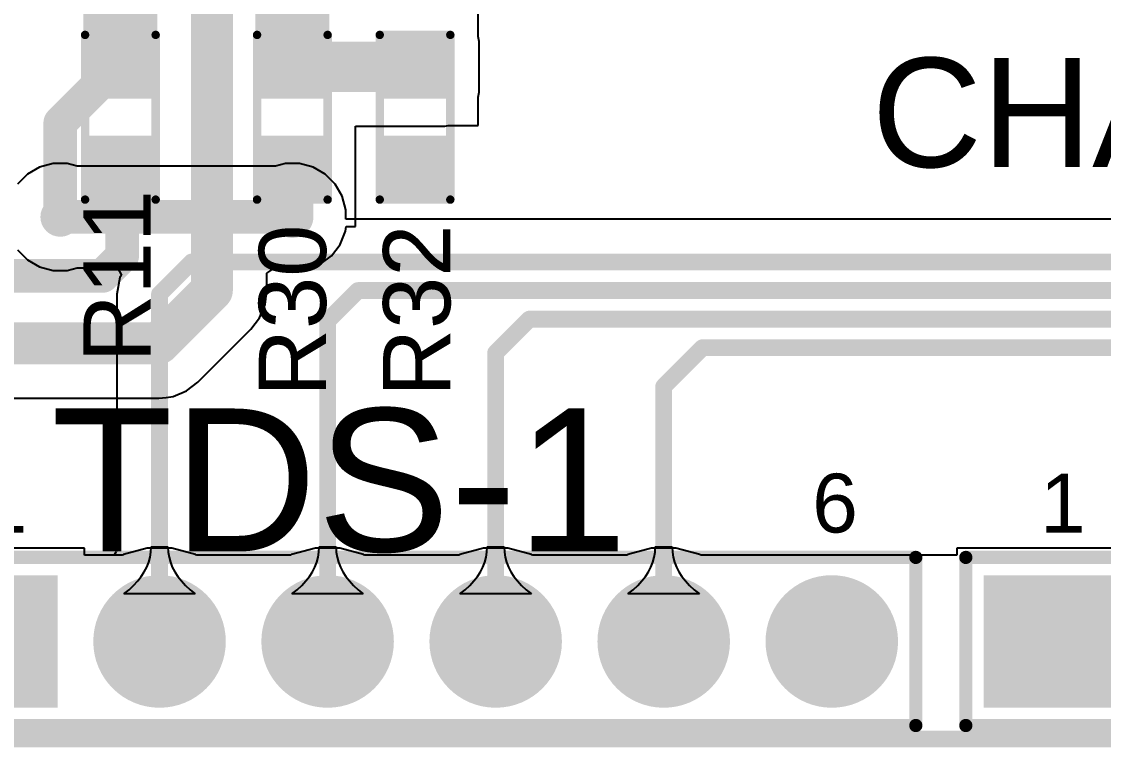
# Model space of a CAD drawing. Header units: millimetres. Extents: x 0 to 214, y 0 to 214.
# Drawn here: x 0.851 to 1.495, y -0.114 to 0.317 of the extents above; entities that cross this region are included whole.
import ezdxf

# ---------------------------------------------------------------- set-up
doc = ezdxf.new("R2010")
doc.units = ezdxf.units.MM
doc.header["$MEASUREMENT"] = 0
for name, color, linetype in [('BottomLayer', 5, 'Continuous'), ('BottomSolder', 6, 'Continuous'), ('Mechanical2', 216, 'Continuous'), ('MultiLayer', 9, 'Continuous'), ('PadHoleLayer', 156, 'Continuous'), ('TopLayer', 1, 'Continuous'), ('TopOverlay', 2, 'Continuous'), ('TopPaste', 8, 'Continuous'), ('TopSolder', 216, 'Continuous'), ('ViaHoleLayer', 16, 'Continuous')]:
    doc.layers.add(name, color=color, linetype=linetype)
doc.styles.add('Arial', font='', dxfattribs={"height": 0.2})
doc.styles.get('Arial').set_extended_font_data('Arial')

# ---------------------------------------------------------------- blocks, each defined once
blk = doc.blocks.new('RES_0603_285')
at = {"layer": 'TopLayer'}
for points in [[(-0.015, 0.0175), (-0.015, -0.0175), (-0.045, -0.0175), (-0.045, 0.0175)], [(0.045, 0.0175), (0.045, -0.0175), (0.015, -0.0175), (0.015, 0.0175)]]:
    blk.add_hatch(color=1, dxfattribs=at).paths.add_polyline_path(points)
at = {"layer": 'TopPaste'}
for points in [[(-0.015, 0.0175), (-0.015, -0.0175), (-0.045, -0.0175), (-0.045, 0.0175)], [(0.045, 0.0175), (0.045, -0.0175), (0.015, -0.0175), (0.015, 0.0175)]]:
    blk.add_hatch(color=8, dxfattribs=at).paths.add_polyline_path(points)
at = {"layer": 'TopSolder'}
for points in [[(-0.011, 0.0215), (-0.011, -0.0215), (-0.049, -0.0215), (-0.049, 0.0215)], [(0.049, 0.0215), (0.049, -0.0215), (0.011, -0.0215), (0.011, 0.0215)]]:
    blk.add_hatch(color=216, dxfattribs=at).paths.add_polyline_path(points)
at = {"layer": 'TopOverlay', "const_width": 0.005}
for points in [[(-0.049, -0.021), (-0.049, 0.021)], [(0.049, 0.021), (-0.049, 0.021)], [(0.049, -0.021), (0.049, 0.021)], [(0.049, -0.021), (-0.049, -0.021)]]:
    blk.add_lwpolyline(points, dxfattribs=at)
at = {"layer": 'TopOverlay', "const_width": 0.0025}
for points in [[(-0.05025, 0.021, 1), (-0.04775, 0.021, 1)], [(-0.05025, 0.021, 1), (-0.04775, 0.021, 1)], [(0.04775, 0.021, 1), (0.05025, 0.021, 1)], [(0.04775, 0.021, 1), (0.05025, 0.021, 1)], [(-0.05025, -0.021, 1), (-0.04775, -0.021, 1)], [(-0.05025, -0.021, 1), (-0.04775, -0.021, 1)], [(0.04775, -0.021, 1), (0.05025, -0.021, 1)], [(0.04775, -0.021, 1), (0.05025, -0.021, 1)]]:
    blk.add_lwpolyline(points, format="xyb", close=True, dxfattribs=at)
blk = doc.blocks.new('RES_0603_286')
at = {"layer": 'TopLayer'}
for points in [[(-0.015, 0.0175), (-0.015, -0.0175), (-0.045, -0.0175), (-0.045, 0.0175)], [(0.045, 0.0175), (0.045, -0.0175), (0.015, -0.0175), (0.015, 0.0175)]]:
    blk.add_hatch(color=1, dxfattribs=at).paths.add_polyline_path(points)
at = {"layer": 'TopPaste'}
for points in [[(-0.015, 0.0175), (-0.015, -0.0175), (-0.045, -0.0175), (-0.045, 0.0175)], [(0.045, 0.0175), (0.045, -0.0175), (0.015, -0.0175), (0.015, 0.0175)]]:
    blk.add_hatch(color=8, dxfattribs=at).paths.add_polyline_path(points)
at = {"layer": 'TopSolder'}
for points in [[(-0.011, 0.0215), (-0.011, -0.0215), (-0.049, -0.0215), (-0.049, 0.0215)], [(0.049, 0.0215), (0.049, -0.0215), (0.011, -0.0215), (0.011, 0.0215)]]:
    blk.add_hatch(color=216, dxfattribs=at).paths.add_polyline_path(points)
at = {"layer": 'TopOverlay', "const_width": 0.005}
for points in [[(-0.049, -0.021), (-0.049, 0.021)], [(0.049, 0.021), (-0.049, 0.021)], [(0.049, -0.021), (0.049, 0.021)], [(0.049, -0.021), (-0.049, -0.021)]]:
    blk.add_lwpolyline(points, dxfattribs=at)
at = {"layer": 'TopOverlay', "const_width": 0.0025}
for points in [[(-0.05025, 0.021, 1), (-0.04775, 0.021, 1)], [(-0.05025, 0.021, 1), (-0.04775, 0.021, 1)], [(0.04775, 0.021, 1), (0.05025, 0.021, 1)], [(0.04775, 0.021, 1), (0.05025, 0.021, 1)], [(-0.05025, -0.021, 1), (-0.04775, -0.021, 1)], [(-0.05025, -0.021, 1), (-0.04775, -0.021, 1)], [(0.04775, -0.021, 1), (0.05025, -0.021, 1)], [(0.04775, -0.021, 1), (0.05025, -0.021, 1)]]:
    blk.add_lwpolyline(points, format="xyb", close=True, dxfattribs=at)
blk = doc.blocks.new('RES_0603_287')
at = {"layer": 'TopLayer'}
for points in [[(-0.015, 0.0175), (-0.015, -0.0175), (-0.045, -0.0175), (-0.045, 0.0175)], [(0.045, 0.0175), (0.045, -0.0175), (0.015, -0.0175), (0.015, 0.0175)]]:
    blk.add_hatch(color=1, dxfattribs=at).paths.add_polyline_path(points)
at = {"layer": 'TopPaste'}
for points in [[(-0.015, 0.0175), (-0.015, -0.0175), (-0.045, -0.0175), (-0.045, 0.0175)], [(0.045, 0.0175), (0.045, -0.0175), (0.015, -0.0175), (0.015, 0.0175)]]:
    blk.add_hatch(color=8, dxfattribs=at).paths.add_polyline_path(points)
at = {"layer": 'TopSolder'}
for points in [[(-0.011, 0.0215), (-0.011, -0.0215), (-0.049, -0.0215), (-0.049, 0.0215)], [(0.049, 0.0215), (0.049, -0.0215), (0.011, -0.0215), (0.011, 0.0215)]]:
    blk.add_hatch(color=216, dxfattribs=at).paths.add_polyline_path(points)
at = {"layer": 'TopOverlay', "const_width": 0.005}
for points in [[(-0.049, -0.021), (-0.049, 0.021)], [(0.049, 0.021), (-0.049, 0.021)], [(0.049, -0.021), (0.049, 0.021)], [(0.049, -0.021), (-0.049, -0.021)]]:
    blk.add_lwpolyline(points, dxfattribs=at)
at = {"layer": 'TopOverlay', "const_width": 0.0025}
for points in [[(-0.05025, 0.021, 1), (-0.04775, 0.021, 1)], [(-0.05025, 0.021, 1), (-0.04775, 0.021, 1)], [(0.04775, 0.021, 1), (0.05025, 0.021, 1)], [(0.04775, 0.021, 1), (0.05025, 0.021, 1)], [(-0.05025, -0.021, 1), (-0.04775, -0.021, 1)], [(-0.05025, -0.021, 1), (-0.04775, -0.021, 1)], [(0.04775, -0.021, 1), (0.05025, -0.021, 1)], [(0.04775, -0.021, 1), (0.05025, -0.021, 1)]]:
    blk.add_lwpolyline(points, format="xyb", close=True, dxfattribs=at)
blk = doc.blocks.new('HDR1X6_438')
at = {"layer": 'BottomLayer'}
blk.add_hatch(color=5, dxfattribs=at).paths.add_polyline_path([(-0.03543, 0.03543), (0.03543, 0.03543), (0.03543, -0.03543), (-0.03543, -0.03543)])
h = blk.add_hatch(color=5, dxfattribs=at)
edge = h.paths.add_edge_path()
edge.add_arc((0.1, 0), 0.03543, 0, 360)
h = blk.add_hatch(color=5, dxfattribs=at)
edge = h.paths.add_edge_path()
edge.add_arc((0.2, 0), 0.03543, 0, 360)
h = blk.add_hatch(color=5, dxfattribs=at)
edge = h.paths.add_edge_path()
edge.add_arc((0.3, 0), 0.03543, 0, 360)
h = blk.add_hatch(color=5, dxfattribs=at)
edge = h.paths.add_edge_path()
edge.add_arc((0.4, 0), 0.03543, 0, 360)
h = blk.add_hatch(color=5, dxfattribs=at)
edge = h.paths.add_edge_path()
edge.add_arc((0.5, 0), 0.03543, 0, 360)
at = {"layer": 'BottomSolder'}
blk.add_hatch(color=6, dxfattribs=at).paths.add_polyline_path([(-0.03943, 0.03943), (0.03943, 0.03943), (0.03943, -0.03943), (-0.03943, -0.03943)])
h = blk.add_hatch(color=6, dxfattribs=at)
edge = h.paths.add_edge_path()
edge.add_arc((0.1, 0), 0.03943, 0, 360)
h = blk.add_hatch(color=6, dxfattribs=at)
edge = h.paths.add_edge_path()
edge.add_arc((0.2, 0), 0.03943, 0, 360)
h = blk.add_hatch(color=6, dxfattribs=at)
edge = h.paths.add_edge_path()
edge.add_arc((0.3, 0), 0.03943, 0, 360)
h = blk.add_hatch(color=6, dxfattribs=at)
edge = h.paths.add_edge_path()
edge.add_arc((0.4, 0), 0.03943, 0, 360)
h = blk.add_hatch(color=6, dxfattribs=at)
edge = h.paths.add_edge_path()
edge.add_arc((0.5, 0), 0.03943, 0, 360)
at = {"layer": 'MultiLayer'}
blk.add_hatch(color=9, dxfattribs=at).paths.add_polyline_path([(-0.03543, 0.03543), (0.03543, 0.03543), (0.03543, -0.03543), (-0.03543, -0.03543)])
h = blk.add_hatch(color=9, dxfattribs=at)
edge = h.paths.add_edge_path()
edge.add_arc((0.1, 0), 0.03543, 0, 360)
h = blk.add_hatch(color=9, dxfattribs=at)
edge = h.paths.add_edge_path()
edge.add_arc((0.2, 0), 0.03543, 0, 360)
h = blk.add_hatch(color=9, dxfattribs=at)
edge = h.paths.add_edge_path()
edge.add_arc((0.3, 0), 0.03543, 0, 360)
h = blk.add_hatch(color=9, dxfattribs=at)
edge = h.paths.add_edge_path()
edge.add_arc((0.4, 0), 0.03543, 0, 360)
h = blk.add_hatch(color=9, dxfattribs=at)
edge = h.paths.add_edge_path()
edge.add_arc((0.5, 0), 0.03543, 0, 360)
at = {"layer": 'PadHoleLayer'}
h = blk.add_hatch(color=156, dxfattribs=at)
edge = h.paths.add_edge_path()
edge.add_arc((0, 0), 0.01772, 0, 360)
h = blk.add_hatch(color=156, dxfattribs=at)
edge = h.paths.add_edge_path()
edge.add_arc((0.1, 0), 0.01772, 0, 360)
h = blk.add_hatch(color=156, dxfattribs=at)
edge = h.paths.add_edge_path()
edge.add_arc((0.2, 0), 0.01772, 0, 360)
h = blk.add_hatch(color=156, dxfattribs=at)
edge = h.paths.add_edge_path()
edge.add_arc((0.3, 0), 0.01772, 0, 360)
h = blk.add_hatch(color=156, dxfattribs=at)
edge = h.paths.add_edge_path()
edge.add_arc((0.4, 0), 0.01772, 0, 360)
h = blk.add_hatch(color=156, dxfattribs=at)
edge = h.paths.add_edge_path()
edge.add_arc((0.5, 0), 0.01772, 0, 360)
at = {"layer": 'TopLayer'}
blk.add_hatch(color=1, dxfattribs=at).paths.add_polyline_path([(-0.03543, 0.03543), (0.03543, 0.03543), (0.03543, -0.03543), (-0.03543, -0.03543)])
h = blk.add_hatch(color=1, dxfattribs=at)
edge = h.paths.add_edge_path()
edge.add_arc((0.1, 0), 0.03543, 0, 360)
h = blk.add_hatch(color=1, dxfattribs=at)
edge = h.paths.add_edge_path()
edge.add_arc((0.2, 0), 0.03543, 0, 360)
h = blk.add_hatch(color=1, dxfattribs=at)
edge = h.paths.add_edge_path()
edge.add_arc((0.3, 0), 0.03543, 0, 360)
h = blk.add_hatch(color=1, dxfattribs=at)
edge = h.paths.add_edge_path()
edge.add_arc((0.4, 0), 0.03543, 0, 360)
h = blk.add_hatch(color=1, dxfattribs=at)
edge = h.paths.add_edge_path()
edge.add_arc((0.5, 0), 0.03543, 0, 360)
at = {"layer": 'TopSolder'}
blk.add_hatch(color=216, dxfattribs=at).paths.add_polyline_path([(-0.03943, 0.03943), (0.03943, 0.03943), (0.03943, -0.03943), (-0.03943, -0.03943)])
h = blk.add_hatch(color=216, dxfattribs=at)
edge = h.paths.add_edge_path()
edge.add_arc((0.1, 0), 0.03943, 0, 360)
h = blk.add_hatch(color=216, dxfattribs=at)
edge = h.paths.add_edge_path()
edge.add_arc((0.2, 0), 0.03943, 0, 360)
h = blk.add_hatch(color=216, dxfattribs=at)
edge = h.paths.add_edge_path()
edge.add_arc((0.3, 0), 0.03943, 0, 360)
h = blk.add_hatch(color=216, dxfattribs=at)
edge = h.paths.add_edge_path()
edge.add_arc((0.4, 0), 0.03943, 0, 360)
h = blk.add_hatch(color=216, dxfattribs=at)
edge = h.paths.add_edge_path()
edge.add_arc((0.5, 0), 0.03943, 0, 360)
at = {"layer": 'TopOverlay', "const_width": 0.00787}
for points in [[(-0.05, -0.05), (-0.05, 0.05)], [(-0.05, 0.05), (0.55, 0.05)], [(0.55, -0.05), (0.55, 0.05)], [(-0.05, -0.05), (0.55, -0.05)]]:
    blk.add_lwpolyline(points, dxfattribs=at)
at = {"layer": 'TopOverlay', "const_width": 0.00394}
for points in [[(-0.05197, 0.05, 1), (-0.04803, 0.05, 1)], [(-0.05197, 0.05, 1), (-0.04803, 0.05, 1)], [(0.54803, 0.05, 1), (0.55197, 0.05, 1)], [(0.54803, 0.05, 1), (0.55197, 0.05, 1)], [(-0.05197, -0.05, 1), (-0.04803, -0.05, 1)], [(-0.05197, -0.05, 1), (-0.04803, -0.05, 1)], [(0.54803, -0.05, 1), (0.55197, -0.05, 1)], [(0.54803, -0.05, 1), (0.55197, -0.05, 1)]]:
    blk.add_lwpolyline(points, format="xyb", close=True, dxfattribs=at)
blk = doc.blocks.new('HDR1X6_439')
at = {"layer": 'BottomLayer'}
blk.add_hatch(color=5, dxfattribs=at).paths.add_polyline_path([(-0.03543, 0.03543), (0.03543, 0.03543), (0.03543, -0.03543), (-0.03543, -0.03543)])
h = blk.add_hatch(color=5, dxfattribs=at)
edge = h.paths.add_edge_path()
edge.add_arc((0.1, 0), 0.03543, 0, 360)
h = blk.add_hatch(color=5, dxfattribs=at)
edge = h.paths.add_edge_path()
edge.add_arc((0.2, 0), 0.03543, 0, 360)
h = blk.add_hatch(color=5, dxfattribs=at)
edge = h.paths.add_edge_path()
edge.add_arc((0.3, 0), 0.03543, 0, 360)
h = blk.add_hatch(color=5, dxfattribs=at)
edge = h.paths.add_edge_path()
edge.add_arc((0.4, 0), 0.03543, 0, 360)
h = blk.add_hatch(color=5, dxfattribs=at)
edge = h.paths.add_edge_path()
edge.add_arc((0.5, 0), 0.03543, 0, 360)
at = {"layer": 'BottomSolder'}
blk.add_hatch(color=6, dxfattribs=at).paths.add_polyline_path([(-0.03943, 0.03943), (0.03943, 0.03943), (0.03943, -0.03943), (-0.03943, -0.03943)])
h = blk.add_hatch(color=6, dxfattribs=at)
edge = h.paths.add_edge_path()
edge.add_arc((0.1, 0), 0.03943, 0, 360)
h = blk.add_hatch(color=6, dxfattribs=at)
edge = h.paths.add_edge_path()
edge.add_arc((0.2, 0), 0.03943, 0, 360)
h = blk.add_hatch(color=6, dxfattribs=at)
edge = h.paths.add_edge_path()
edge.add_arc((0.3, 0), 0.03943, 0, 360)
h = blk.add_hatch(color=6, dxfattribs=at)
edge = h.paths.add_edge_path()
edge.add_arc((0.4, 0), 0.03943, 0, 360)
h = blk.add_hatch(color=6, dxfattribs=at)
edge = h.paths.add_edge_path()
edge.add_arc((0.5, 0), 0.03943, 0, 360)
at = {"layer": 'MultiLayer'}
blk.add_hatch(color=9, dxfattribs=at).paths.add_polyline_path([(-0.03543, 0.03543), (0.03543, 0.03543), (0.03543, -0.03543), (-0.03543, -0.03543)])
h = blk.add_hatch(color=9, dxfattribs=at)
edge = h.paths.add_edge_path()
edge.add_arc((0.1, 0), 0.03543, 0, 360)
h = blk.add_hatch(color=9, dxfattribs=at)
edge = h.paths.add_edge_path()
edge.add_arc((0.2, 0), 0.03543, 0, 360)
h = blk.add_hatch(color=9, dxfattribs=at)
edge = h.paths.add_edge_path()
edge.add_arc((0.3, 0), 0.03543, 0, 360)
h = blk.add_hatch(color=9, dxfattribs=at)
edge = h.paths.add_edge_path()
edge.add_arc((0.4, 0), 0.03543, 0, 360)
h = blk.add_hatch(color=9, dxfattribs=at)
edge = h.paths.add_edge_path()
edge.add_arc((0.5, 0), 0.03543, 0, 360)
at = {"layer": 'PadHoleLayer'}
h = blk.add_hatch(color=156, dxfattribs=at)
edge = h.paths.add_edge_path()
edge.add_arc((0, 0), 0.01772, 0, 360)
h = blk.add_hatch(color=156, dxfattribs=at)
edge = h.paths.add_edge_path()
edge.add_arc((0.1, 0), 0.01772, 0, 360)
h = blk.add_hatch(color=156, dxfattribs=at)
edge = h.paths.add_edge_path()
edge.add_arc((0.2, 0), 0.01772, 0, 360)
h = blk.add_hatch(color=156, dxfattribs=at)
edge = h.paths.add_edge_path()
edge.add_arc((0.3, 0), 0.01772, 0, 360)
h = blk.add_hatch(color=156, dxfattribs=at)
edge = h.paths.add_edge_path()
edge.add_arc((0.4, 0), 0.01772, 0, 360)
h = blk.add_hatch(color=156, dxfattribs=at)
edge = h.paths.add_edge_path()
edge.add_arc((0.5, 0), 0.01772, 0, 360)
at = {"layer": 'TopLayer'}
blk.add_hatch(color=1, dxfattribs=at).paths.add_polyline_path([(-0.03543, 0.03543), (0.03543, 0.03543), (0.03543, -0.03543), (-0.03543, -0.03543)])
h = blk.add_hatch(color=1, dxfattribs=at)
edge = h.paths.add_edge_path()
edge.add_arc((0.1, 0), 0.03543, 0, 360)
h = blk.add_hatch(color=1, dxfattribs=at)
edge = h.paths.add_edge_path()
edge.add_arc((0.2, 0), 0.03543, 0, 360)
h = blk.add_hatch(color=1, dxfattribs=at)
edge = h.paths.add_edge_path()
edge.add_arc((0.3, 0), 0.03543, 0, 360)
h = blk.add_hatch(color=1, dxfattribs=at)
edge = h.paths.add_edge_path()
edge.add_arc((0.4, 0), 0.03543, 0, 360)
h = blk.add_hatch(color=1, dxfattribs=at)
edge = h.paths.add_edge_path()
edge.add_arc((0.5, 0), 0.03543, 0, 360)
at = {"layer": 'TopSolder'}
blk.add_hatch(color=216, dxfattribs=at).paths.add_polyline_path([(-0.03943, 0.03943), (0.03943, 0.03943), (0.03943, -0.03943), (-0.03943, -0.03943)])
h = blk.add_hatch(color=216, dxfattribs=at)
edge = h.paths.add_edge_path()
edge.add_arc((0.1, 0), 0.03943, 0, 360)
h = blk.add_hatch(color=216, dxfattribs=at)
edge = h.paths.add_edge_path()
edge.add_arc((0.2, 0), 0.03943, 0, 360)
h = blk.add_hatch(color=216, dxfattribs=at)
edge = h.paths.add_edge_path()
edge.add_arc((0.3, 0), 0.03943, 0, 360)
h = blk.add_hatch(color=216, dxfattribs=at)
edge = h.paths.add_edge_path()
edge.add_arc((0.4, 0), 0.03943, 0, 360)
h = blk.add_hatch(color=216, dxfattribs=at)
edge = h.paths.add_edge_path()
edge.add_arc((0.5, 0), 0.03943, 0, 360)
at = {"layer": 'TopOverlay', "const_width": 0.00787}
for points in [[(-0.05, -0.05), (-0.05, 0.05)], [(-0.05, 0.05), (0.55, 0.05)], [(0.55, -0.05), (0.55, 0.05)], [(-0.05, -0.05), (0.55, -0.05)]]:
    blk.add_lwpolyline(points, dxfattribs=at)
at = {"layer": 'TopOverlay', "const_width": 0.00394}
for points in [[(-0.05197, 0.05, 1), (-0.04803, 0.05, 1)], [(-0.05197, 0.05, 1), (-0.04803, 0.05, 1)], [(0.54803, 0.05, 1), (0.55197, 0.05, 1)], [(0.54803, 0.05, 1), (0.55197, 0.05, 1)], [(-0.05197, -0.05, 1), (-0.04803, -0.05, 1)], [(-0.05197, -0.05, 1), (-0.04803, -0.05, 1)], [(0.54803, -0.05, 1), (0.55197, -0.05, 1)], [(0.54803, -0.05, 1), (0.55197, -0.05, 1)]]:
    blk.add_lwpolyline(points, format="xyb", close=True, dxfattribs=at)

msp = doc.modelspace()

# ---------------------------------------------------------------- hatches: boundary and pattern name
at = {"layer": 'BottomLayer'}
h = msp.add_hatch(color=5, dxfattribs=at)
edge = h.paths.add_edge_path()
edge.add_arc((0.87404, 0.20116), 0.01181, 0, 360)
h = msp.add_hatch(color=5, dxfattribs=at)
edge = h.paths.add_edge_path()
edge.add_arc((1.01218, 0.20116), 0.01181, 0, 360)
at = {"layer": 'BottomSolder'}
h = msp.add_hatch(color=6, dxfattribs=at)
edge = h.paths.add_edge_path()
edge.add_arc((0.87404, 0.20116), 0.00591, 0, 360)
h = msp.add_hatch(color=6, dxfattribs=at)
edge = h.paths.add_edge_path()
edge.add_arc((1.01218, 0.20116), 0.00591, 0, 360)
at = {"layer": 'TopLayer'}
for points in [[(0.93187, 0.37244), (0.88777, 0.37244), (0.88777, 0.27546), (0.93187, 0.27546)], [(0.99014, 0.27546), (1.03423, 0.27546), (1.03423, 0.37244), (0.99014, 0.37244)], [(1.10287, 0.30546), (0.99014, 0.30546), (0.99014, 0.27546), (1.10287, 0.27546)]]:
    msp.add_hatch(color=1, dxfattribs=at).paths.add_polyline_path(points)
h = msp.add_hatch(color=1, dxfattribs=at)
edge = h.paths.add_edge_path()
edge.add_arc((0.87404, 0.20116), 0.01181, 0, 360)
h = msp.add_hatch(color=1, dxfattribs=at)
edge = h.paths.add_edge_path()
edge.add_arc((1.01218, 0.20116), 0.01181, 0, 360)
at = {"layer": 'TopSolder'}
h = msp.add_hatch(color=216, dxfattribs=at)
edge = h.paths.add_edge_path()
edge.add_arc((0.87404, 0.20116), 0.00591, 0, 360)
h = msp.add_hatch(color=216, dxfattribs=at)
edge = h.paths.add_edge_path()
edge.add_arc((1.01218, 0.20116), 0.00591, 0, 360)
at = {"layer": 'ViaHoleLayer'}
h = msp.add_hatch(color=16, dxfattribs=at)
edge = h.paths.add_edge_path()
edge.add_arc((0.87404, 0.20116), 0.00591, 0, 360)
h = msp.add_hatch(color=16, dxfattribs=at)
edge = h.paths.add_edge_path()
edge.add_arc((1.01218, 0.20116), 0.00591, 0, 360)

# ---------------------------------------------------------------- linework, layer by layer
at = {"layer": 'BottomLayer'}
for p, q in [((0.86985, 0.23297), (0.86176, 0.2308)), ((0.87822, 0.23297), (0.86985, 0.23297)), ((0.88402, 0.23142), (0.87822, 0.23297)), ((1.00799, 0.23297), (1.0022, 0.23142)), ((1.01637, 0.23297), (1.00799, 0.23297)), ((1.02446, 0.2308), (1.01637, 0.23297)), ((0.8545, 0.22661), (0.84858, 0.22069)), ((0.86176, 0.2308), (0.8545, 0.22661)), ((1.0022, 0.23142), (0.88402, 0.23142)), ((1.03171, 0.22661), (1.02446, 0.2308)), ((1.03764, 0.22069), (1.03171, 0.22661)), ((1.04183, 0.21344), (1.03764, 0.22069)), ((1.04399, 0.20535), (1.04183, 0.21344)), ((1.04399, 0.19984), (1.04399, 0.20535)), ((1.98733, 0.19984), (1.04399, 0.19984)), ((0.84858, 0.18163), (0.8545, 0.1757)), ((0.8545, 0.1757), (0.86176, 0.17152)), ((0.86176, 0.17152), (0.86985, 0.16935)), ((0.86985, 0.16935), (0.87822, 0.16935)), ((0.87822, 0.16935), (0.88402, 0.1709)), ((0.88402, 0.1709), (0.90818, 0.1709)), ((0.90818, 0.1709), (0.91054, 0.16649)), ((0.90957, 0.16504), (0.90763, 0.15529)), ((0.91054, 0.16649), (0.90957, 0.16504)), ((0.90763, 0.15529), (0.90763, 0.00381)), ((0.88855, 0.004), (0.77769, 0.004)), ((0.88855, -0.0001), (0.88855, 0.004)), ((0.90639, 0.00025), (0.90616, -0.0001)), ((0.90691, 0.00126), (0.90639, 0.00025)), ((0.90727, 0.00217), (0.90691, 0.00126)), ((0.90751, 0.00304), (0.90727, 0.00217)), ((0.90763, 0.00381), (0.90751, 0.00304)), ((0.92747, -0.00127), (0.92796, 0.00178)), ((0.92796, 0.00178), (0.92812, 0.00491)), ((0.92812, 0.00491), (0.93812, 0.00491)), ((0.93812, 0.00491), (0.93828, 0.00178)), ((0.93828, 0.00178), (0.93877, -0.00127)), ((1.02747, -0.00127), (1.02796, 0.00178)), ((1.02796, 0.00178), (1.02812, 0.00491)), ((1.02812, 0.00491), (1.03812, 0.00491)), ((1.03812, 0.00491), (1.03828, 0.00178)), ((1.03828, 0.00178), (1.03877, -0.00127)), ((1.12747, -0.00127), (1.12796, 0.00178)), ((1.12796, 0.00178), (1.12812, 0.00491)), ((1.12812, 0.00491), (1.13812, 0.00491)), ((1.13812, 0.00491), (1.13828, 0.00178)), ((1.13828, 0.00178), (1.13877, -0.00127)), ((1.22747, -0.00127), (1.22796, 0.00178)), ((1.22796, 0.00178), (1.22812, 0.00491)), ((1.22812, 0.00491), (1.23812, 0.00491)), ((1.23812, 0.00491), (1.23828, 0.00178)), ((1.23828, 0.00178), (1.23877, -0.00127)), ((0.90616, -0.0001), (0.88855, -0.0001)), ((0.92552, -0.00715), (0.92666, -0.00425)), ((0.92666, -0.00425), (0.92747, -0.00127)), ((0.93877, -0.00127), (0.93958, -0.00425)), ((0.93958, -0.00425), (0.94072, -0.00715)), ((1.02552, -0.00715), (1.02666, -0.00425)), ((1.02666, -0.00425), (1.02747, -0.00127)), ((1.03877, -0.00127), (1.03958, -0.00425)), ((1.03958, -0.00425), (1.04072, -0.00715)), ((1.12552, -0.00715), (1.12666, -0.00425)), ((1.12666, -0.00425), (1.12747, -0.00127)), ((1.13877, -0.00127), (1.13958, -0.00425)), ((1.13958, -0.00425), (1.14072, -0.00715)), ((1.22552, -0.00715), (1.22666, -0.00425)), ((1.22666, -0.00425), (1.22747, -0.00127)), ((1.23877, -0.00127), (1.23958, -0.00425)), ((1.23958, -0.00425), (1.24072, -0.00715)), ((0.92015, -0.01544), (0.92227, -0.01275)), ((0.92227, -0.01275), (0.92405, -0.00999)), ((0.92405, -0.00999), (0.92552, -0.00715)), ((0.94072, -0.00715), (0.94218, -0.00999)), ((0.94218, -0.00999), (0.94397, -0.01275)), ((0.94397, -0.01275), (0.94609, -0.01544)), ((1.02015, -0.01544), (1.02227, -0.01275)), ((1.02227, -0.01275), (1.02405, -0.00999)), ((1.02405, -0.00999), (1.02552, -0.00715)), ((1.04072, -0.00715), (1.04218, -0.00999)), ((1.04218, -0.00999), (1.04397, -0.01275)), ((1.04397, -0.01275), (1.04609, -0.01544)), ((1.12015, -0.01544), (1.12227, -0.01275)), ((1.12227, -0.01275), (1.12405, -0.00999)), ((1.12405, -0.00999), (1.12552, -0.00715)), ((1.14072, -0.00715), (1.14218, -0.00999)), ((1.14218, -0.00999), (1.14397, -0.01275)), ((1.14397, -0.01275), (1.14609, -0.01544)), ((1.22015, -0.01544), (1.22227, -0.01275)), ((1.22227, -0.01275), (1.22405, -0.00999)), ((1.22405, -0.00999), (1.22552, -0.00715)), ((1.24072, -0.00715), (1.24218, -0.00999)), ((1.24218, -0.00999), (1.24397, -0.01275)), ((1.24397, -0.01275), (1.24609, -0.01544)), ((0.91495, -0.02061), (0.91771, -0.01806)), ((0.91771, -0.01806), (0.92015, -0.01544)), ((0.94609, -0.01544), (0.94853, -0.01806)), ((0.94853, -0.01806), (0.95129, -0.02061)), ((1.01495, -0.02061), (1.01771, -0.01806)), ((1.01771, -0.01806), (1.02015, -0.01544)), ((1.04609, -0.01544), (1.04853, -0.01806)), ((1.04853, -0.01806), (1.05129, -0.02061)), ((1.11495, -0.02061), (1.11771, -0.01806)), ((1.11771, -0.01806), (1.12015, -0.01544)), ((1.14609, -0.01544), (1.14853, -0.01806)), ((1.14853, -0.01806), (1.15129, -0.02061)), ((1.21495, -0.02061), (1.21771, -0.01806)), ((1.21771, -0.01806), (1.22015, -0.01544)), ((1.24609, -0.01544), (1.24853, -0.01806)), ((1.24853, -0.01806), (1.25129, -0.02061)), ((0.91186, -0.02308), (0.91495, -0.02061)), ((0.95438, -0.02308), (0.91186, -0.02308)), ((0.95129, -0.02061), (0.95438, -0.02308)), ((1.01186, -0.02308), (1.01495, -0.02061)), ((1.05438, -0.02308), (1.01186, -0.02308)), ((1.05129, -0.02061), (1.05438, -0.02308)), ((1.11186, -0.02308), (1.11495, -0.02061)), ((1.15438, -0.02308), (1.11186, -0.02308)), ((1.15129, -0.02061), (1.15438, -0.02308)), ((1.21186, -0.02308), (1.21495, -0.02061)), ((1.25438, -0.02308), (1.21186, -0.02308)), ((1.25129, -0.02061), (1.25438, -0.02308))]:
    msp.add_line(p, q, dxfattribs=at)
for points, const_width in [([(0.87404, 0.20116), (1.0112, 0.20116)], 0.02), ([(0.93312, 0.15529), (0.95218, 0.17435)], 0.01), ([(0.95218, 0.17435), (1.99789, 0.17435)], 0.01), ([(1.03312, 0.13929), (1.05118, 0.15735)], 0.01), ([(1.05118, 0.15735), (2.00493, 0.15735)], 0.01), ([(0.93312, -0.05143), (0.93312, 0.15529)], 0.01), ([(1.03312, -0.05143), (1.03312, 0.13929)], 0.01), ([(1.13312, 0.12029), (1.15318, 0.14035)], 0.01), ([(1.15318, 0.14035), (2.01197, 0.14035)], 0.01), ([(1.13312, -0.05143), (1.13312, 0.12029)], 0.01), ([(1.23312, 0.10029), (1.25618, 0.12335)], 0.01), ([(1.25618, 0.12335), (2.01901, 0.12335)], 0.01), ([(1.23312, -0.05143), (1.23312, 0.10029)], 0.01)]:
    msp.add_lwpolyline(points, dxfattribs=dict(at, const_width=const_width))
for points, const_width in [([(0.86904, 0.20116, 1), (0.87904, 0.20116, 1)], 0.01), ([(1.0062, 0.20116, 1), (1.0162, 0.20116, 1)], 0.01), ([(0.94968, 0.17435, 1), (0.95468, 0.17435, 1)], 0.005), ([(0.94968, 0.17435, 1), (0.95468, 0.17435, 1)], 0.005), ([(1.04868, 0.15735, 1), (1.05368, 0.15735, 1)], 0.005), ([(1.04868, 0.15735, 1), (1.05368, 0.15735, 1)], 0.005), ([(0.93062, 0.15529, 1), (0.93562, 0.15529, 1)], 0.005), ([(0.93062, 0.15529, 1), (0.93562, 0.15529, 1)], 0.005), ([(1.03062, 0.13929, 1), (1.03562, 0.13929, 1)], 0.005), ([(1.03062, 0.13929, 1), (1.03562, 0.13929, 1)], 0.005), ([(1.15068, 0.14035, 1), (1.15568, 0.14035, 1)], 0.005), ([(1.15068, 0.14035, 1), (1.15568, 0.14035, 1)], 0.005), ([(1.13062, 0.12029, 1), (1.13562, 0.12029, 1)], 0.005), ([(1.13062, 0.12029, 1), (1.13562, 0.12029, 1)], 0.005), ([(1.25368, 0.12335, 1), (1.25868, 0.12335, 1)], 0.005), ([(1.25368, 0.12335, 1), (1.25868, 0.12335, 1)], 0.005), ([(1.23062, 0.10029, 1), (1.23562, 0.10029, 1)], 0.005), ([(1.23062, 0.10029, 1), (1.23562, 0.10029, 1)], 0.005), ([(0.93062, -0.05143, 1), (0.93562, -0.05143, 1)], 0.005), ([(1.03062, -0.05143, 1), (1.03562, -0.05143, 1)], 0.005), ([(1.13062, -0.05143, 1), (1.13562, -0.05143, 1)], 0.005), ([(1.23062, -0.05143, 1), (1.23562, -0.05143, 1)], 0.005)]:
    msp.add_lwpolyline(points, format="xyb", close=True, dxfattribs=dict(at, const_width=const_width))
at = {"layer": 'Mechanical2', "const_width": 0.01}
msp.add_lwpolyline([(-0.10933, -0.10943), (7.96154, -0.10943)], dxfattribs=at)
at = {"layer": 'TopLayer'}
for p, q in [((1.12264, 0.30856), (1.12264, 0.32546)), ((1.12326, 0.30546), (1.12264, 0.30856)), ((1.12326, 0.27546), (1.12326, 0.30546)), ((1.12264, 0.27236), (1.12326, 0.27546)), ((1.12264, 0.25546), (1.12264, 0.27236)), ((1.04964, 0.19546), (1.04964, 0.25507)), ((1.04964, 0.25507), (1.10287, 0.25507)), ((1.10287, 0.25507), (1.10484, 0.25546)), ((1.10484, 0.25546), (1.12264, 0.25546)), ((1.04385, 0.19267), (1.04421, 0.19546)), ((1.04421, 0.19546), (1.04964, 0.19546)), ((1.04057, 0.18477), (1.04385, 0.19267)), ((1.03536, 0.17798), (1.04057, 0.18477)), ((1.02857, 0.17277), (1.03536, 0.17798)), ((0.99703, 0.16776), (1.00118, 0.17054)), ((0.99703, 0.15753), (0.99703, 0.16776)), ((1.00118, 0.17054), (1.0037, 0.1695)), ((1.0037, 0.1695), (1.01218, 0.16838)), ((1.01218, 0.16838), (1.02067, 0.1695)), ((1.02067, 0.1695), (1.02857, 0.17277)), ((0.99591, 0.14905), (0.99703, 0.15753)), ((0.99264, 0.14114), (0.99591, 0.14905)), ((0.98743, 0.13435), (0.99264, 0.14114)), ((0.95593, 0.10286), (0.98743, 0.13435)), ((0.94123, 0.09437), (0.94914, 0.09765)), ((0.94914, 0.09765), (0.95593, 0.10286)), ((0.6819, 0.09325), (0.93275, 0.09325)), ((0.93275, 0.09325), (0.93699, 0.09381)), ((0.93699, 0.09381), (0.94123, 0.09437)), ((0.88855, 0.004), (0.77769, 0.004)), ((0.88855, -0.0001), (0.88855, 0.004)), ((0.91172, 0.00022), (0.91116, -0.0001)), ((0.92582, 0.004), (0.91172, 0.00022)), ((0.94042, 0.004), (0.92582, 0.004)), ((0.95452, 0.00022), (0.94042, 0.004)), ((0.95508, -0.0001), (0.95452, 0.00022)), ((1.01172, 0.00022), (1.01116, -0.0001)), ((1.02582, 0.004), (1.01172, 0.00022)), ((1.04042, 0.004), (1.02582, 0.004)), ((1.05452, 0.00022), (1.04042, 0.004)), ((1.05508, -0.0001), (1.05452, 0.00022)), ((1.11172, 0.00022), (1.11116, -0.0001)), ((1.12582, 0.004), (1.11172, 0.00022)), ((1.14042, 0.004), (1.12582, 0.004)), ((1.15452, 0.00022), (1.14042, 0.004)), ((1.15508, -0.0001), (1.15452, 0.00022)), ((1.21172, 0.00022), (1.21116, -0.0001)), ((1.22582, 0.004), (1.21172, 0.00022)), ((1.24042, 0.004), (1.22582, 0.004)), ((1.25452, 0.00022), (1.24042, 0.004)), ((1.25508, -0.0001), (1.25452, 0.00022)), ((1.5183, 0.004), (1.40744, 0.004)), ((1.40744, 0.004), (1.40744, -0.0001)), ((0.91116, -0.0001), (0.88855, -0.0001)), ((1.01116, -0.0001), (0.95508, -0.0001)), ((1.11116, -0.0001), (1.05508, -0.0001)), ((1.21116, -0.0001), (1.15508, -0.0001)), ((1.40744, -0.0001), (1.25508, -0.0001))]:
    msp.add_line(p, q, dxfattribs=at)
for points, const_width in [([(0.96425, 0.15753), (0.96425, 0.43521)], 0.025), ([(0.90482, 0.28546), (0.90982, 0.29046)], 0.02), ([(0.87404, 0.25718), (0.90232, 0.28546)], 0.02), ([(0.90232, 0.28546), (0.90482, 0.28546)], 0.02), ([(0.87404, 0.20346), (0.87404, 0.25718)], 0.02), ([(0.90982, 0.23046), (0.91087, 0.22941)], 0.02), ([(0.91087, 0.17775), (0.91087, 0.22941)], 0.02), ([(1.01218, 0.20116), (1.01218, 0.23042)], 0.025), ([(1.01214, 0.23046), (1.01218, 0.23042)], 0.01), ([(0.89915, 0.16603), (0.91087, 0.17775)], 0.02), ([(0.84026, 0.16603), (0.89915, 0.16603)], 0.02), ([(0.93275, 0.12603), (0.96425, 0.15753)], 0.025), ([(0.66832, 0.12603), (0.93275, 0.12603)], 0.025), ([(1.33312, -0.05143), (1.33313, -0.05142)], 0.05)]:
    msp.add_lwpolyline(points, dxfattribs=dict(at, const_width=const_width))
for points, const_width in [([(0.90482, 0.29046, 1), (0.91482, 0.29046, 1)], 0.01), ([(0.89732, 0.28546, 1), (0.90732, 0.28546, 1)], 0.01), ([(0.89732, 0.28546, 1), (0.90732, 0.28546, 1)], 0.01), ([(0.89982, 0.28546, 1), (0.90982, 0.28546, 1)], 0.01), ([(0.89982, 0.28546, 1), (0.90982, 0.28546, 1)], 0.01), ([(0.86904, 0.25718, 1), (0.87904, 0.25718, 1)], 0.01), ([(0.86904, 0.25718, 1), (0.87904, 0.25718, 1)], 0.01), ([(0.90482, 0.23046, 1), (0.91482, 0.23046, 1)], 0.01), ([(0.90587, 0.22941, 1), (0.91587, 0.22941, 1)], 0.01), ([(0.90587, 0.22941, 1), (0.91587, 0.22941, 1)], 0.01), ([(1.00593, 0.23042, 1), (1.01843, 0.23042, 1)], 0.0125), ([(1.00964, 0.23046, 1), (1.01464, 0.23046, 1)], 0.005), ([(1.00968, 0.23042, 1), (1.01468, 0.23042, 1)], 0.005), ([(0.86904, 0.20346, 1), (0.87904, 0.20346, 1)], 0.01), ([(1.00593, 0.20116, 1), (1.01843, 0.20116, 1)], 0.0125), ([(0.90587, 0.17775, 1), (0.91587, 0.17775, 1)], 0.01), ([(0.90587, 0.17775, 1), (0.91587, 0.17775, 1)], 0.01), ([(0.89415, 0.16603, 1), (0.90415, 0.16603, 1)], 0.01), ([(0.89415, 0.16603, 1), (0.90415, 0.16603, 1)], 0.01), ([(0.958, 0.15753, 1), (0.9705, 0.15753, 1)], 0.0125), ([(0.958, 0.15753, 1), (0.9705, 0.15753, 1)], 0.0125), ([(0.9265, 0.12603, 1), (0.939, 0.12603, 1)], 0.0125), ([(0.9265, 0.12603, 1), (0.939, 0.12603, 1)], 0.0125), ([(1.32062, -0.05143, 1), (1.34562, -0.05143, 1)], 0.025), ([(1.32063, -0.05142, 1), (1.34563, -0.05142, 1)], 0.025)]:
    msp.add_lwpolyline(points, format="xyb", close=True, dxfattribs=dict(at, const_width=const_width))

# ---------------------------------------------------------------- block references
at = {"rotation": 270}
for name, p in [('RES_0603_287', (0.90982, 0.26046)), ('RES_0603_286', (1.01214, 0.26046)), ('RES_0603_285', (1.08514, 0.26046))]:
    msp.add_blockref(name, p, dxfattribs=at)
for name, p in [('HDR1X6_439', (0.83312, -0.05143)), ('HDR1X6_438', (1.46287, -0.05143))]:
    msp.add_blockref(name, p)

# ---------------------------------------------------------------- texts
at = {"layer": 'TopOverlay', "style": 'Arial'}
for s, height, rotation, p in [('CHARGING', 0.065, 360, (1.35687, 0.2308)), ('R11', 0.04, 90, (0.92786, 0.11472)), ('R30', 0.04, 90, (1.03218, 0.09414)), ('R32', 0.04, 90, (1.10614, 0.09414)), ('TDS-1', 0.085, 360, (0.86855, 0.00218))]:
    msp.add_text(s, height=height, rotation=rotation, dxfattribs=at).set_placement(p)
for s, p in [('1', (0.82729, 0.0134)), ('6', (1.32146, 0.0134)), ('1', (1.45704, 0.0134))]:
    msp.add_text(s, height=0.035, dxfattribs=at).set_placement(p)

doc.saveas('drawing.dxf')
